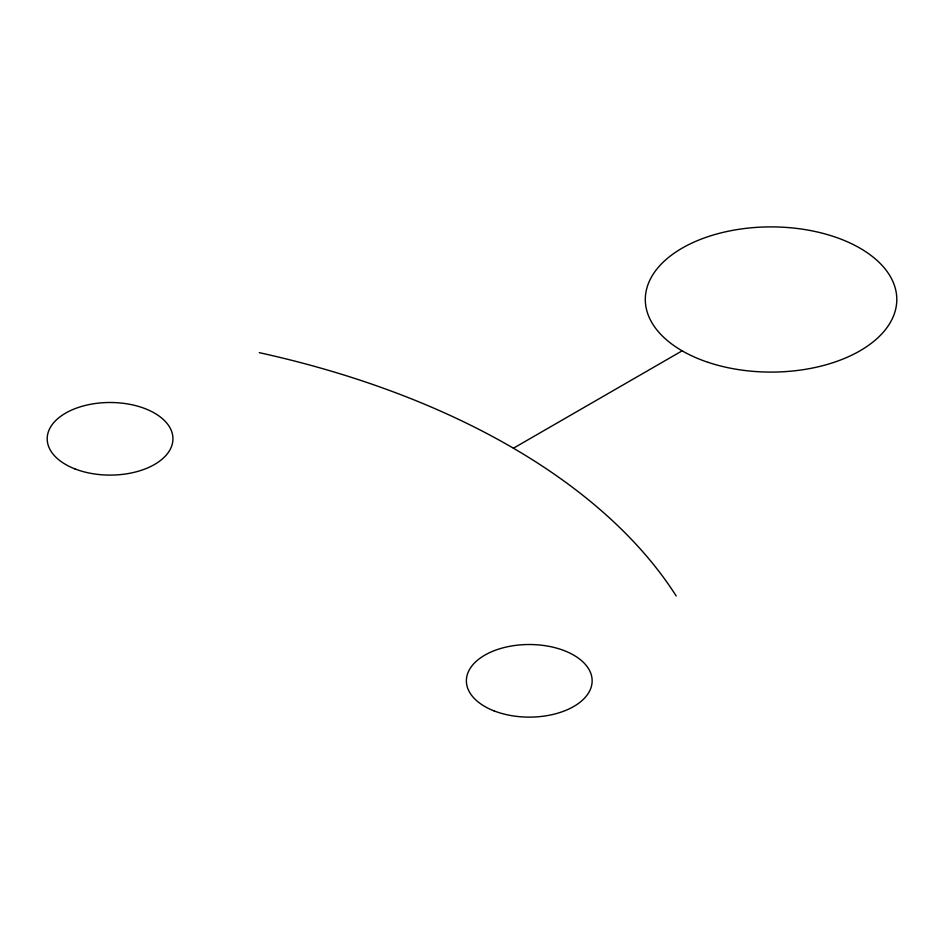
<?xml version="1.0" encoding="UTF-8"?>
<svg xmlns="http://www.w3.org/2000/svg" width="944" height="944" viewBox="0 0 944 944"><rect width="100%" height="100%" fill="white"/><g stroke="black" fill="none" stroke-linecap="round" stroke-linejoin="round"><path stroke-width="1.42" d="M513.43 448.223L682.134 350.826M259.281 352.655A715.764 413.248 0 0 1 676.211 595.983M74.836 468.861A62.87 36.297 0 0 0 172.787 441.391A62.87 36.297 0 0 0 82.6 406.144A62.87 36.297 0 0 0 74.836 468.861M494.019 710.879A62.87 36.297 0 0 0 591.982 683.409A62.87 36.297 0 0 0 501.795 648.162A62.87 36.297 0 0 0 494.019 710.879M708.177 362.366A125.753 72.605 0 0 0 896.8 299.484A125.753 72.605 0 0 0 708.177 236.614A125.753 72.605 0 0 0 708.177 362.366"/></g></svg>
